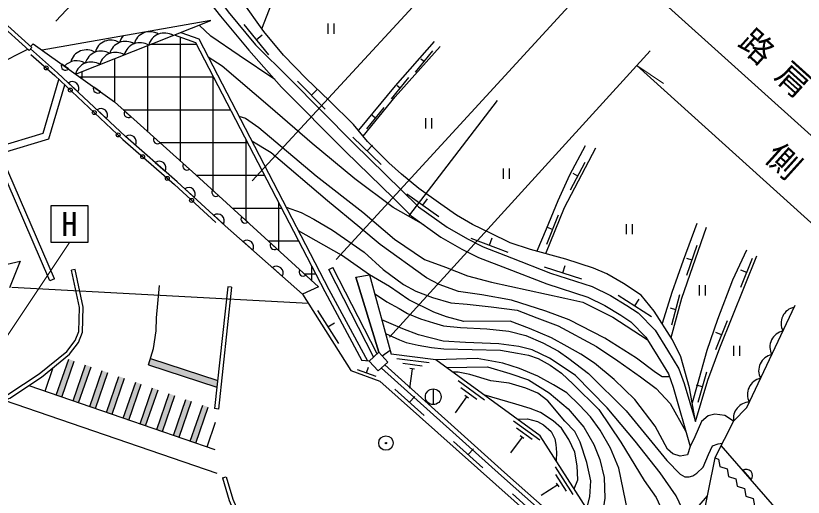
# Model space of a CAD drawing. Units: millimetres at full size, sheet at 1:1000; details may follow other scales. Extents: x 40000 to 680000, y 20000 to 380000.
# Drawn here: x 267442 to 327468, y 300452 to 337170 of the extents above; entities that cross this region are included whole.
import ezdxf
from ezdxf.enums import TextEntityAlignment as Align

# ---------------------------------------------------------------- set-up
doc = ezdxf.new("R2010")
doc.units = ezdxf.units.MM
doc.header["$LTSCALE"] = 1000
for name, color, linetype, lineweight in [('M-BGD', 7, 'Continuous', 25), ('M-BGD-EXST', 7, 'Continuous', 25), ('M-STR-HTXT', 7, 'Continuous', 13), ('M-STR-STRC', 7, 'Continuous', 25)]:
    doc.layers.add(name, color=color, linetype=linetype, lineweight=lineweight)
doc.styles.add('ＭＳ ゴシック', font='')
doc.styles.get('ＭＳ ゴシック').set_extended_font_data('MS Gothic')

msp = doc.modelspace()

# ---------------------------------------------------------------- hatches: boundary and pattern name
at = {"layer": 'M-BGD'}
h = msp.add_hatch(dxfattribs=at)
h.set_pattern_fill('USER', color=256, style=0, pattern_type=2)
h.set_pattern_definition([(90, (0, -0), (-2500, 0), []), (180, (0, -0), (-0, -2500), [])])
h.paths.add_polyline_path([(281153, 335122), (279522, 335704), (271996, 332719), (274959, 330598), (281173, 325035), (290524, 316490), (290757, 316611)])
at = {"layer": 'M-STR-STRC'}
for points in [[(271902, 310838), (271476, 310984), (270534, 308242), (270960, 308095)], [(277715, 311036), (277573, 310556), (282779, 308849), (282833, 309357)], [(273179, 310400), (272753, 310546), (271811, 307803), (272237, 307657)], [(274456, 309961), (274030, 310107), (273088, 307365), (273514, 307218)], [(275732, 309523), (275307, 309669), (274365, 306926), (274790, 306780)], [(277009, 309084), (276584, 309230), (275642, 306487), (276067, 306341)], [(278286, 308645), (277860, 308792), (276918, 306049), (277344, 305903)], [(279563, 308207), (279137, 308353), (278195, 305610), (278621, 305464)], [(280840, 307768), (280414, 307915), (279472, 305172), (279897, 305026)], [(282116, 307330), (281691, 307476), (280749, 304733), (281174, 304587)]]:
    msp.add_hatch(color=256, dxfattribs=at).paths.add_polyline_path(points)

# ---------------------------------------------------------------- linework, layer by layer
at = {"layer": 'M-BGD'}
for p, q in [((268456, 334526), (257886, 344028)), ((268657, 334749), (258087, 344251)), ((282322, 336814), (269456, 334538)), ((271996, 332719), (282322, 336814)), ((284819, 336507), (286712, 334180)), ((291224, 336569), (291224, 335786)), ((291690, 336569), (291690, 335786)), ((285766, 335344), (286231, 335722)), ((268759, 335038), (268570, 334827)), ((261258, 331094), (268359, 334613)), ((268456, 334526), (268657, 334749)), ((297903, 332866), (299223, 334499)), ((298563, 333683), (298330, 333871)), ((271452, 333109), (270944, 333473)), ((271451, 332056), (272174, 331378)), ((288924, 332182), (291037, 330053)), ((296078, 330825), (297399, 332458)), ((273892, 331362), (273383, 331727)), ((289981, 331117), (290406, 331540)), ((296739, 331642), (296505, 331831)), ((294192, 328551), (295512, 330184)), ((304130, 330706), (297377, 321886)), ((273638, 330002), (274361, 329324)), ((276216, 329473), (275750, 329890)), ((294852, 329368), (294619, 329556)), ((298672, 329353), (298672, 328570)), ((299139, 329353), (299139, 328570)), ((275826, 327950), (276571, 327296)), ((278451, 327472), (277985, 327889)), ((293144, 327923), (295289, 325826)), ((294217, 326874), (294636, 327303)), ((270038, 316950), (266123, 325967)), ((270405, 317109), (266425, 326275)), ((278080, 325970), (278824, 325316)), ((309727, 323885), (310851, 326005)), ((280686, 325471), (280220, 325888)), ((304591, 325528), (304591, 324745)), ((305057, 325528), (305057, 324745)), ((310289, 324945), (309918, 325142)), ((280323, 323978), (281054, 323308)), ((282905, 323452), (282443, 323874)), ((297254, 323588), (299698, 321849)), ((298476, 322719), (298824, 323208)), ((282535, 321952), (283266, 321282)), ((285120, 321428), (284658, 321850)), ((307912, 319758), (308806, 321986)), ((313969, 321288), (313969, 320506)), ((314436, 321288), (314436, 320506)), ((308359, 320872), (307969, 321028)), ((284769, 319949), (285511, 319293)), ((302141, 320216), (304945, 319150)), ((303543, 319683), (303756, 320244)), ((287335, 319405), (286873, 319827)), ((318603, 317396), (319390, 319663)), ((318997, 318529), (318600, 318667)), ((322710, 316467), (323608, 318693)), ((271978, 317823), (271684, 317761)), ((287016, 317961), (287758, 317305)), ((289549, 317381), (289087, 317803)), ((291307, 317811), (291618, 317970)), ((294721, 311149), (291307, 317811)), ((294989, 311395), (291618, 317970)), ((307713, 318029), (310567, 317104)), ((309140, 317566), (309325, 318137)), ((323159, 317580), (322714, 317760)), ((270405, 317109), (270038, 316950)), ((293366, 317234), (295121, 311516)), ((267142, 316483), (289744, 315245)), ((283597, 316493), (282603, 307209)), ((283895, 316461), (282902, 307177)), ((283895, 316461), (283597, 316493)), ((290524, 316490), (289309, 315933)), ((319530, 316622), (319530, 315840)), ((319997, 316622), (319997, 315840)), ((313368, 315853), (315897, 314239)), ((317443, 313593), (318069, 315910)), ((314632, 315046), (314955, 315552)), ((290439, 314706), (292042, 312170)), ((317756, 314751), (317351, 314861)), ((320794, 311718), (321692, 313943)), ((291241, 313438), (291748, 313759)), ((321243, 312830), (320798, 313010)), ((295367, 311248), (295973, 311673)), ((322141, 312011), (322141, 311229)), ((322608, 312011), (322608, 311229)), ((298966, 310692), (296486, 311003)), ((294378, 310834), (293821, 310892)), ((294179, 309933), (294342, 310385)), ((298433, 310457), (296944, 310643)), ((293474, 310188), (294884, 309679)), ((297651, 310252), (297464, 308764)), ((297825, 310231), (297477, 310274)), ((319450, 307709), (320122, 310013)), ((303174, 307864), (301152, 309335)), ((296340, 308697), (298579, 306699)), ((299265, 308713), (299265, 307513)), ((302593, 307916), (301380, 308798)), ((319786, 308861), (319325, 308996)), ((297460, 307698), (297859, 308146)), ((301810, 308114), (300928, 306901)), ((301952, 308012), (301669, 308217)), ((282902, 307177), (282603, 307209)), ((307396, 304794), (305374, 306264)), ((306815, 304845), (305602, 305728)), ((306032, 305044), (305150, 303831)), ((306174, 304941), (305891, 305147)), ((300818, 304702), (303056, 302705)), ((301937, 303704), (302336, 304151)), ((309936, 300661), (308588, 302767)), ((283197, 301935), (283484, 302021)), ((309413, 300921), (308605, 302184)), ((322853, 302519), (323504, 301772)), ((308756, 301391), (307493, 300582)), ((308851, 301243), (308662, 301538)), ((305295, 300708), (307533, 298711))]:
    msp.add_line(p, q, dxfattribs=at)
for points in [[(286207, 336175), (286953, 338136), (287593, 341139)], [(280896, 339896), (283052, 337150), (285206, 334555), (287703, 331734), (292574, 326828), (296230, 323252), (297570, 321913), (299840, 320298), (301445, 319376), (302708, 318736), (304910, 317899), (307912, 316722), (311056, 315704), (312346, 315074), (313561, 314328), (314330, 313837), (315470, 312653), (316374, 311196), (317190, 309852), (317555, 308844), (318837, 304322)], [(281868, 339903), (283645, 337476), (285706, 334942), (288326, 332358), (293196, 327453), (296850, 323879), (298141, 322589), (300316, 321041), (301864, 320152), (303065, 319544), (305228, 318722), (308209, 317553), (311387, 316523), (312771, 315848), (314029, 315075), (314893, 314524), (316170, 313198), (317125, 311657), (317989, 310235), (318393, 309122), (319267, 306225)], [(319267, 306225), (318801, 308798), (318135, 311154), (317513, 312462), (316117, 314632), (315124, 315857), (313760, 316756), (312504, 317500), (311478, 317918), (309380, 318619), (306680, 319344), (305135, 319857), (303617, 320589), (302252, 321252), (301044, 321965), (299846, 322803), (298160, 324008), (296853, 325102), (295885, 325956), (294259, 327582), (293198, 328885), (291335, 330696), (289610, 332351), (287847, 334172), (286346, 335978), (284642, 338392)], [(287194, 332309), (284467, 334143), (282322, 335607), (281416, 336455)], [(279522, 335704), (281153, 335122), (291006, 316132), (293821, 310892)], [(280016, 335900), (281401, 335406), (291316, 316295), (294242, 310848)], [(268759, 335038), (274959, 330598), (281173, 325035), (290524, 316490)], [(299336, 335214), (296371, 331817), (293560, 328441)], [(289309, 315933), (283399, 321160), (279739, 324513), (275808, 327965), (270627, 332829), (268557, 334637)], [(293929, 327988), (296360, 330993), (299789, 334830)], [(268599, 334202), (270426, 332607), (275606, 327743), (279538, 324289), (282692, 321402)], [(298539, 321223), (296215, 322548), (293284, 324725), (290029, 327424), (286828, 330189), (283173, 333326), (282119, 334021)], [(265976, 327142), (269529, 328221), (270734, 332318)], [(266425, 326704), (269973, 327781), (271183, 331896)], [(284455, 329518), (284944, 329353), (285969, 328643), (290340, 324968), (293887, 322185), (296308, 320134), (298595, 318594), (300187, 317992), (301868, 317327), (303706, 316866), (309283, 315623), (310678, 315328), (312948, 314184), (315572, 312490)], [(317266, 309642), (316725, 309641), (316198, 309962), (314757, 311068), (312349, 312588), (309631, 313979), (307849, 314642), (305221, 315479), (302963, 315890), (301190, 316155), (299717, 316682), (298739, 317190), (295214, 319723), (293667, 321033), (291208, 323053), (286901, 326713), (285446, 327609)], [(310850, 327250), (309644, 325010), (308751, 323053), (307885, 320884), (307152, 319217)], [(307847, 319031), (309261, 322557), (311668, 327097)], [(288065, 322561), (289188, 322171), (290175, 321664), (291575, 320811), (294003, 319131), (295449, 317828), (297000, 316688), (297948, 316162), (299218, 315693), (300608, 315278), (301849, 315174), (303672, 314984), (305653, 314718), (307162, 314133), (308793, 313535), (311719, 311949), (313339, 310843), (315063, 309646), (316245, 308750), (317318, 307599), (318510, 305474)], [(319353, 321315), (318326, 318509), (317443, 316065), (316709, 313712)], [(322162, 306263), (321499, 306686), (320733, 306782), (320221, 306663), (319708, 306232), (319217, 305066), (318837, 304322), (318637, 303695), (318095, 303596), (317532, 303768), (317115, 304112), (316190, 305872), (314629, 307900), (313068, 309428), (311567, 310670), (310516, 311362), (309471, 311947), (308287, 312614), (306600, 313333), (305124, 313884), (301594, 313843), (300265, 314210), (299298, 314560), (297393, 315514), (295934, 316514), (294403, 317417), (292271, 318901), (289000, 320758)], [(317402, 312635), (318210, 315624), (320091, 321040)], [(323141, 319298), (322072, 317000), (320922, 314012), (320127, 311638), (319391, 308991), (319010, 307642)], [(319267, 306225), (320184, 309371), (321105, 311846), (323934, 318861)], [(250078, 314839), (251505, 316389), (255371, 316543), (258909, 316876), (263121, 317376), (267776, 318456), (266973, 316426)], [(255661, 308397), (259751, 307492), (261797, 307098), (263783, 307112), (265624, 307492), (266982, 308018), (269411, 309612), (271544, 311364), (272231, 312255), (272540, 313034), (272592, 314953), (271978, 317823)], [(255726, 308690), (259812, 307786), (261824, 307398), (263752, 307412), (265539, 307781), (266844, 308286), (269233, 309854), (271327, 311574), (271967, 312404), (272242, 313095), (272291, 314925), (271684, 317761)], [(295121, 311516), (293366, 317234), (294403, 317417), (296059, 311359)], [(289309, 315933), (292991, 310107), (295204, 309308), (317288, 289606), (322119, 285434)], [(294790, 316002), (295729, 315356), (296656, 314846), (297311, 314472), (298290, 314056), (299276, 313758), (300050, 313520), (301352, 313392), (303355, 313290), (305031, 313129), (306319, 312779), (307612, 312234), (308802, 311588), (309594, 311036), (311101, 309885), (313965, 307041), (317082, 303249), (318094, 302208), (318452, 302003), (318768, 302003), (319063, 302098), (319369, 302298), (319843, 302740), (320243, 303709), (320544, 304368), (320981, 304521), (321295, 304574)], [(322162, 306263), (323165, 307304), (326851, 315092)], [(320133, 300551), (319514, 299813), (318963, 299124), (318703, 298978), (318534, 299078), (318251, 299606), (317791, 300555), (316572, 302304), (314664, 304717), (312511, 307284), (310120, 309729), (309163, 310372), (308122, 311068), (306803, 311689), (305783, 311953), (304277, 312140), (301712, 312242), (300019, 312361), (298137, 312846), (296937, 313289), (295342, 313984)], [(295629, 312933), (296697, 312448), (297206, 312256), (298105, 312059), (299123, 311873), (300082, 311763), (304403, 311681), (305682, 311439), (306536, 311275), (307265, 311023), (308180, 310525), (309032, 309904), (309925, 309072), (311876, 307134), (313566, 304652), (315346, 301731), (316252, 300433), (317060, 298669), (318448, 295858)], [(312228, 297635), (307422, 305146), (299467, 310931), (296059, 311359)], [(315559, 295179), (314105, 299334), (313409, 302675), (312780, 304203), (311984, 305575), (311257, 306595), (310416, 307470), (309442, 308411), (308433, 309021), (307238, 309684), (305837, 310270), (304571, 310668), (302624, 311022), (299467, 310931)], [(295574, 310546), (304690, 302338), (312244, 295663), (319895, 288823), (324986, 283703), (339647, 268569), (352503, 255163)], [(300269, 310349), (301817, 310374), (303412, 310390), (305112, 309888), (306521, 309401), (308097, 308404), (309545, 307199), (310752, 305789), (311513, 304481), (311968, 303327), (312282, 301950), (312353, 300379), (312151, 299042), (311828, 298261)], [(295315, 310308), (304457, 302077), (312012, 295402), (319654, 288569), (324736, 283458), (339395, 268326), (352269, 254902)], [(310973, 299596), (311200, 300482), (311269, 301709), (310970, 303097), (310465, 304659), (310064, 305474), (309295, 306265), (307997, 307816), (307229, 308401), (306322, 308768), (305059, 309148), (303659, 309320), (302053, 309825), (301152, 309998), (300759, 309992)], [(310011, 301100), (310285, 301776), (310239, 302842), (310057, 303881), (309601, 304856), (309036, 305731), (308398, 306278), (307447, 306918), (306654, 307219), (305560, 307556), (303122, 308273)], [(305690, 306405), (306454, 306444), (307202, 306234), (307667, 305970), (308241, 305469), (308524, 304895), (308615, 304466), (308661, 303874), (308624, 303268)], [(322162, 306263), (320719, 303454), (319224, 296040), (315375, 295136)], [(336895, 281998), (335680, 287785), (321209, 304408)], [(320719, 303454), (320996, 303365), (321102, 302792), (321657, 302615), (321763, 302041), (322318, 301864), (322424, 301291), (322979, 301114), (323085, 300541), (323640, 300364), (323746, 299790), (324301, 299613), (324407, 299040), (324962, 298863), (325068, 298289), (325623, 298113), (325729, 297539), (326284, 297362), (326390, 296789), (326946, 296612), (327051, 296038), (327607, 295861)], [(283484, 302021), (283997, 300315), (284581, 298972)], [(283197, 301935), (283715, 300211), (284306, 298852)]]:
    msp.add_lwpolyline(points, dxfattribs=at)
msp.add_lwpolyline([(294378, 310834), (295069, 310082), (295812, 310764), (295121, 311516)], close=True, dxfattribs=at)
for centre, radius in [((269759, 333189), 150), ((271604, 331501), 150), ((273426, 329790), 150), ((275249, 328079), 150), ((277116, 326417), 150), ((278994, 324767), 150), ((280848, 323090), 150), ((299265, 308113), 600), ((295660, 304584), 550), ((295660, 304584), 50)]:
    msp.add_circle(centre, radius, dxfattribs=at)
for centre, radius, start, end in [((276552, 334795), 1250, 138.15713, 164.76131), ((277666, 334699), 1250, 58.5011, 164.76131), ((276552, 334795), 1250, 58.5011, 61.90606), ((278780, 334603), 1250, 58.5011, 164.76131), ((274693, 334058), 1250, 58.5011, 164.76131), ((275807, 333962), 1250, 58.5011, 164.76131), ((276921, 333865), 1250, 58.5011, 164.76131), ((272834, 333320), 1250, 58.5011, 164.76131), ((273948, 333224), 1250, 58.5011, 164.76131), ((275061, 333128), 1250, 58.5011, 164.76131), ((271230, 333335), 318, 154.28511, 314.50284), ((272088, 332487), 1250, 58.5011, 138.18054), ((273202, 332391), 1250, 58.5011, 164.76131), ((271746, 331645), 505, 327.97752, 125.63571), ((273669, 331589), 318, 154.28511, 314.50284), ((273933, 329592), 505, 327.97752, 125.63571), ((276019, 329722), 318, 148.05526, 308.27299), ((276134, 327549), 505, 329.87439, 127.53258), ((278254, 327721), 318, 148.05526, 308.27299), ((278388, 325569), 505, 329.87439, 127.53258), ((280490, 325720), 318, 148.05526, 308.27299), ((280622, 323571), 505, 328.68837, 126.34656), ((282711, 323703), 318, 147.47101, 307.68875), ((282835, 321545), 505, 328.68837, 126.34656), ((284926, 321680), 318, 147.47101, 307.68875), ((285075, 319547), 505, 329.67924, 127.33743), ((287141, 319656), 318, 147.47101, 307.68875), ((287322, 317560), 505, 329.67924, 127.33743), ((289355, 317632), 318, 147.47101, 307.68875), ((327031, 313718), 1250, 101.53604, 207.79624), ((326175, 311910), 1250, 101.53604, 207.79624), ((325319, 310103), 1250, 101.53604, 207.79624), ((324464, 308295), 1250, 101.53604, 207.79624), ((323396, 306463), 1250, 91.74354, 189.21936), ((323105, 302081), 505, 322.20993, 119.86812)]:
    msp.add_arc(centre, radius, start, end, dxfattribs=at)
at = {"layer": 'M-BGD-EXST'}
msp.add_lwpolyline([(270132, 322701), (272945, 322701), (272945, 319888), (270132, 319888)], close=True, dxfattribs=at)
at = {"layer": 'M-STR-HTXT'}
for p, q in [((270489, 336745), (279245, 346199)), ((313405, 342065), (291875, 318589)), ((313004, 341629), (346902, 311025)), ((300883, 341287), (285452, 324572)), ((315789, 334485), (295924, 312649)), ((314773, 333368), (316807, 331993)), ((263541, 307883), (271538, 319888))]:
    msp.add_line(p, q, dxfattribs=at)
msp.add_lwpolyline([(363197, 267063), (359563, 292952), (314773, 333368)], dxfattribs=at)
at = {"layer": 'M-STR-STRC'}
for p, q in [((270534, 308242), (271476, 310984)), ((277715, 311036), (282833, 309357)), ((269683, 308534), (270306, 310346)), ((270960, 308095), (271902, 310838)), ((271811, 307803), (272753, 310546)), ((272237, 307657), (273179, 310400)), ((277573, 310556), (282779, 308849)), ((273088, 307365), (274030, 310107)), ((273514, 307218), (274456, 309961)), ((274365, 306926), (275307, 309669)), ((274790, 306780), (275732, 309523)), ((275642, 306487), (276584, 309230)), ((268427, 308966), (282619, 304091)), ((276067, 306341), (277009, 309084)), ((276918, 306049), (277860, 308792)), ((277344, 305903), (278286, 308645)), ((278195, 305610), (279137, 308353)), ((278621, 305464), (279563, 308207)), ((266571, 307858), (282766, 302296)), ((279472, 305172), (280414, 307915)), ((279897, 305026), (280840, 307768)), ((280749, 304733), (281691, 307476)), ((281174, 304587), (282116, 307330)), ((282025, 304295), (282671, 306175))]:
    msp.add_line(p, q, dxfattribs=at)
msp.add_lwpolyline([(277573, 310556), (277936, 311785), (278133, 313155), (278169, 314144), (278402, 316598)], dxfattribs=at)

# ---------------------------------------------------------------- texts
at = {"layer": 'M-BGD-EXST', "style": 'ＭＳ ゴシック'}
msp.add_text('H', height=1833, dxfattribs=at).set_placement((271538, 321294), align=Align.MIDDLE_CENTER)
at = {"layer": 'M-STR-HTXT', "style": 'ＭＳ ゴシック'}
for s, rotation, p in [('路 肩 Con\u3000L=46.0', 317.923, (329909, 327454)), ('側\u3000溝\u3000L=80.0', 317.939, (330552, 319995))]:
    msp.add_text(s, height=1833, rotation=rotation, dxfattribs=at).set_placement(p, align=Align.BOTTOM_CENTER)

doc.saveas('drawing.dxf')
